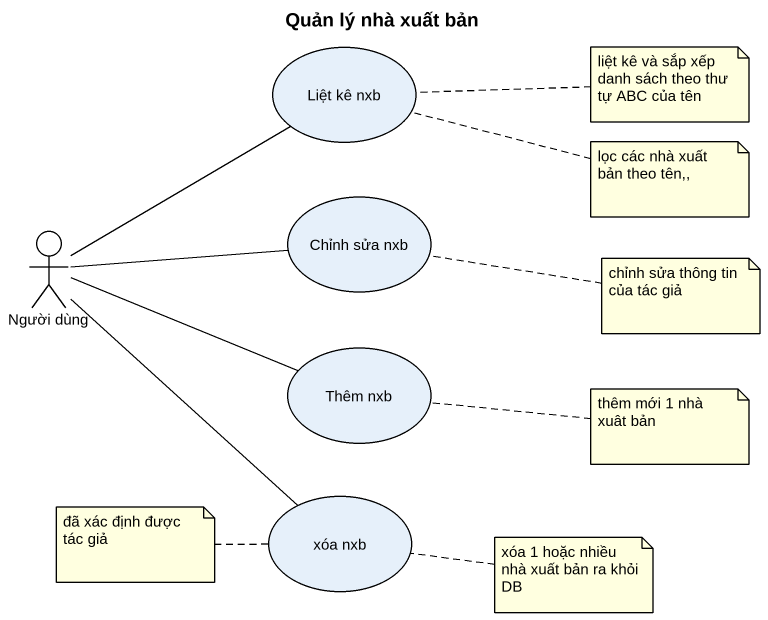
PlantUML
@startuml
title Quản lý nhà xuất bản
usecase "Liệt kê nxb" as Liệt_kê_nxb
usecase "Chỉnh sửa nxb" as Chỉnh_sửa_nxb
actor "Người dùng" as Người_dùng
usecase "Thêm nxb" as Thêm_nxb
usecase "xóa nxb" as xóa_nxb
Người_dùng -up- Liệt_kê_nxb
Người_dùng -right- Chỉnh_sửa_nxb
Người_dùng -right- Thêm_nxb
Người_dùng -- xóa_nxb
note right of Liệt_kê_nxb : liệt kê và sắp xếp danh sách theo thư tự ABC của tên
note right of Liệt_kê_nxb : lọc các nhà xuất bản theo tên,,
note right of Chỉnh_sửa_nxb : chỉnh sửa thông tin của tác giả
note right of Thêm_nxb : thêm mới 1 nhà xuât bản
note left of xóa_nxb : đã xác định được tác giả
note right of xóa_nxb : xóa 1 hoặc nhiều nhà xuất bản ra khỏi DB
@enduml
